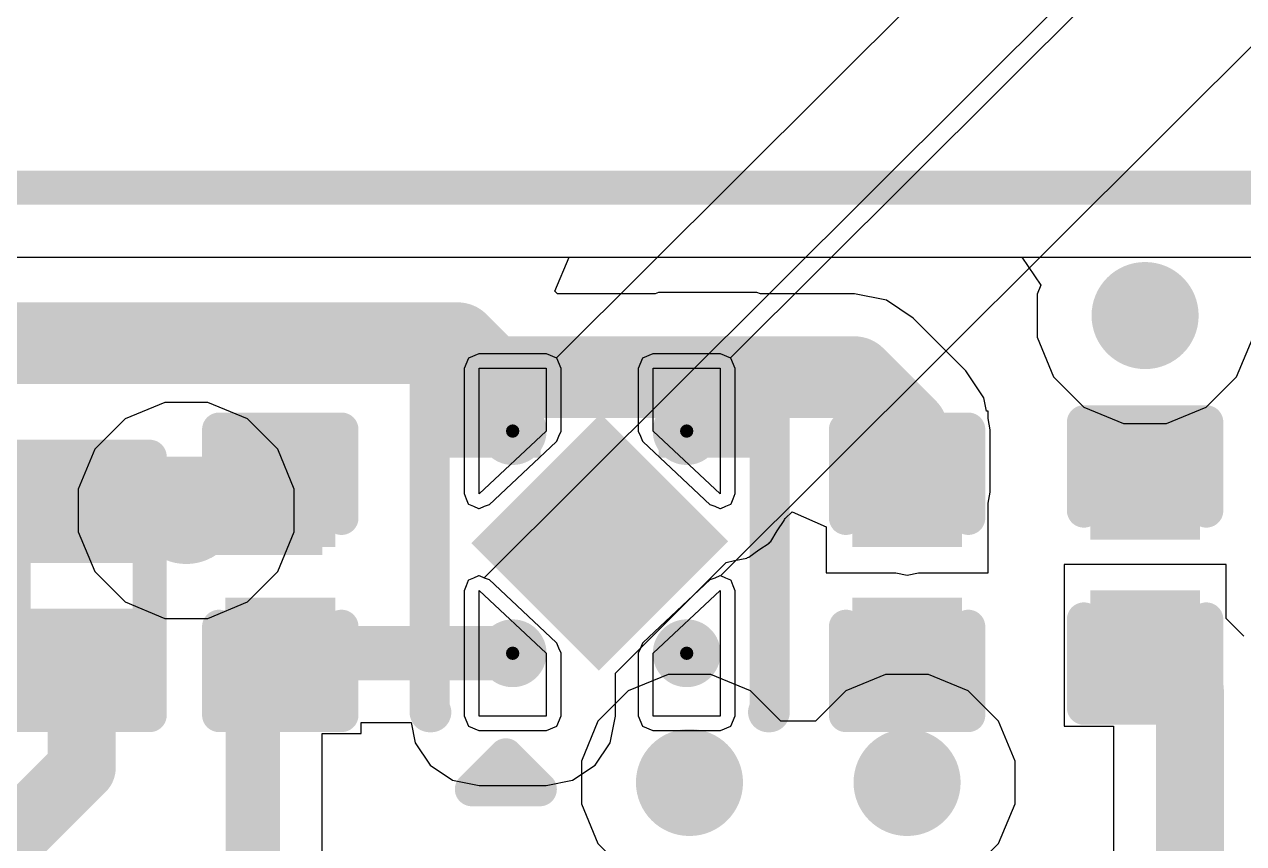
# Model space of a CAD drawing. Header units: inches. Extents: x 0 to 5429, y 0 to 5429.
# Drawn here: x 10.952 to 15.506, y 28.55 to 31.61 of the extents above; entities that cross this region are included whole.
import ezdxf

# ---------------------------------------------------------------- set-up
doc = ezdxf.new("R2010")
doc.units = ezdxf.units.IN
for name, color, linetype in [('Board Outline', 216, 'Continuous'), ('Bottom Layer', 5, 'Continuous'), ('Ground', 16, 'Continuous'), ('Power', 76, 'Continuous'), ('Top Layer', 1, 'Continuous'), ('Top Overlay', 2, 'Continuous'), ('Top Paste', 8, 'Continuous'), ('Top Solder', 216, 'Continuous'), ('Via Holes', 16, 'Continuous')]:
    doc.layers.add(name, color=color, linetype=linetype)

# ---------------------------------------------------------------- blocks, each defined once
blk = doc.blocks.new('USPQ_4B04_1_1__21')
at = {"layer": 'Top Layer'}
h = blk.add_hatch(color=1, dxfattribs=at)
edge = h.paths.add_edge_path()
edge.add_arc((-0.415, 0.325), 0.025, 0, 360)
blk.add_hatch(color=1, dxfattribs=at).paths.add_polyline_path([(-0.0035, 0.3358), (0.3359, -0.0037), (0.0035, -0.336), (-0.3359, 0.0034)])
h = blk.add_hatch(color=1, dxfattribs=at)
edge = h.paths.add_edge_path()
edge.add_arc((0.415, 0.325), 0.025, 0, 360)
h = blk.add_hatch(color=1, dxfattribs=at)
edge = h.paths.add_edge_path()
edge.add_arc((-0.415, -0.325), 0.025, 0, 360)
h = blk.add_hatch(color=1, dxfattribs=at)
edge = h.paths.add_edge_path()
edge.add_arc((0.415, -0.325), 0.025, 0, 360)
at = {"layer": 'Top Paste'}
h = blk.add_hatch(color=8, dxfattribs=at)
edge = h.paths.add_edge_path()
edge.add_arc((-0.415, 0.325), 0.025, 0, 360)
blk.add_hatch(color=8, dxfattribs=at).paths.add_polyline_path([(-0.0035, 0.3358), (0.3359, -0.0037), (0.0035, -0.336), (-0.3359, 0.0034)])
h = blk.add_hatch(color=8, dxfattribs=at)
edge = h.paths.add_edge_path()
edge.add_arc((0.415, 0.325), 0.025, 0, 360)
h = blk.add_hatch(color=8, dxfattribs=at)
edge = h.paths.add_edge_path()
edge.add_arc((-0.415, -0.325), 0.025, 0, 360)
h = blk.add_hatch(color=8, dxfattribs=at)
edge = h.paths.add_edge_path()
edge.add_arc((0.415, -0.325), 0.025, 0, 360)
at = {"layer": 'Top Solder'}
blk.add_hatch(color=216, dxfattribs=at).paths.add_polyline_path([(-0.0035, 0.4794), (0.4796, -0.0037), (0.0035, -0.4797), (-0.4796, 0.0034)])
h = blk.add_hatch(color=216, dxfattribs=at)
edge = h.paths.add_edge_path()
edge.add_arc((-0.415, 0.325), 0.1266, 0, 360)
h = blk.add_hatch(color=216, dxfattribs=at)
edge = h.paths.add_edge_path()
edge.add_arc((0.415, 0.325), 0.1266, 0, 360)
h = blk.add_hatch(color=216, dxfattribs=at)
edge = h.paths.add_edge_path()
edge.add_arc((-0.415, -0.325), 0.1266, 0, 360)
h = blk.add_hatch(color=216, dxfattribs=at)
edge = h.paths.add_edge_path()
edge.add_arc((0.415, -0.325), 0.1266, 0, 360)
at = {"layer": 'Top Layer'}
for p, q in [((-0.65, 0.2), (-0.65, 0.45)), ((-0.65, 0.45), (-0.18, 0.45)), ((-0.18, 0.45), (-0.415, 0.2)), ((-0.18, 0.45), (-0.18, 0.45)), ((0.415, 0.2), (0.18, 0.45)), ((0.18, 0.45), (0.65, 0.45)), ((0.65, 0.45), (0.65, 0.2)), ((-0.415, 0.2), (-0.65, 0.2)), ((0.415, 0.2), (0.415, 0.2)), ((0.65, 0.2), (0.415, 0.2)), ((-0.65, -0.45), (-0.65, -0.2)), ((-0.65, -0.2), (-0.415, -0.2)), ((-0.415, -0.2), (-0.415, -0.2)), ((-0.415, -0.2), (-0.18, -0.45)), ((0.18, -0.45), (0.415, -0.2)), ((0.415, -0.2), (0.65, -0.2)), ((0.65, -0.2), (0.65, -0.45)), ((-0.18, -0.45), (-0.65, -0.45)), ((0.18, -0.45), (0.18, -0.45)), ((0.65, -0.45), (0.18, -0.45))]:
    blk.add_line(p, q, dxfattribs=at)
at = {"layer": 'Top Overlay'}
for points, const_width in [([(-0.635, 0.635), (0.635, 0.635)], 0.15), ([(-0.635, 0.635), (-0.635, 0.6291)], 0.15), ([(0.635, 0.635), (0.635, 0.6291)], 0.15), ([(-0.923, 0.4774), (-0.923, 0.2234)], 0.127), ([(-0.923, 0.4774), (-0.796, 0.3504)], 0.127), ([(-0.796, 0.3504), (-0.923, 0.2234)], 0.127), ([(-0.635, -0.6292), (-0.635, -0.635)], 0.15), ([(-0.635, -0.635), (-0.5, -0.635)], 0.15), ([(-0.5, -0.635), (0.5, -0.635)], 0.15), ([(0.5, -0.635), (0.635, -0.635)], 0.15), ([(0.635, -0.6292), (0.635, -0.635)], 0.15)]:
    blk.add_lwpolyline(points, dxfattribs=dict(at, const_width=const_width))
for points, const_width in [([(-0.6725, 0.635, 1), (-0.5975, 0.635, 1)], 0.075), ([(-0.6725, 0.635, 1), (-0.5975, 0.635, 1)], 0.075), ([(-0.6725, 0.6291, 1), (-0.5975, 0.6291, 1)], 0.075), ([(0.5975, 0.635, 1), (0.6725, 0.635, 1)], 0.075), ([(0.5975, 0.635, 1), (0.6725, 0.635, 1)], 0.075), ([(0.5975, 0.6291, 1), (0.6725, 0.6291, 1)], 0.075), ([(-0.9548, 0.4774, 1), (-0.8913, 0.4774, 1)], 0.0635), ([(-0.9548, 0.4774, 1), (-0.8913, 0.4774, 1)], 0.0635), ([(-0.8278, 0.3504, 1), (-0.7643, 0.3504, 1)], 0.0635), ([(-0.8278, 0.3504, 1), (-0.7643, 0.3504, 1)], 0.0635), ([(-0.9548, 0.2234, 1), (-0.8913, 0.2234, 1)], 0.0635), ([(-0.9548, 0.2234, 1), (-0.8913, 0.2234, 1)], 0.0635), ([(-0.6725, -0.6292, 1), (-0.5975, -0.6292, 1)], 0.075), ([(-0.6725, -0.635, 1), (-0.5975, -0.635, 1)], 0.075), ([(-0.6725, -0.635, 1), (-0.5975, -0.635, 1)], 0.075), ([(-0.5375, -0.635, 1), (-0.4625, -0.635, 1)], 0.075), ([(-0.5375, -0.635, 1), (-0.4625, -0.635, 1)], 0.075), ([(0.4625, -0.635, 1), (0.5375, -0.635, 1)], 0.075), ([(0.4625, -0.635, 1), (0.5375, -0.635, 1)], 0.075), ([(0.5975, -0.6292, 1), (0.6725, -0.6292, 1)], 0.075), ([(0.5975, -0.635, 1), (0.6725, -0.635, 1)], 0.075), ([(0.5975, -0.635, 1), (0.6725, -0.635, 1)], 0.075)]:
    blk.add_lwpolyline(points, format="xyb", close=True, dxfattribs=dict(at, const_width=const_width))
at = {"layer": 'Top Solder'}
for p, q in [((-0.6889, 0.4889), (-0.65, 0.505)), ((-0.65, 0.505), (-0.18, 0.505)), ((-0.18, 0.505), (-0.1613, 0.4972)), ((0.1612, 0.4972), (0.18, 0.505)), ((0.18, 0.505), (0.65, 0.505)), ((0.65, 0.505), (0.6888, 0.4889)), ((-0.705, 0.45), (-0.6889, 0.4889)), ((-0.1613, 0.4972), (-0.1424, 0.49)), ((-0.1424, 0.49), (-0.142, 0.4892)), ((-0.142, 0.4892), (-0.1412, 0.4889)), ((-0.1412, 0.4889), (-0.1334, 0.4701)), ((-0.1334, 0.4701), (-0.1251, 0.4517)), ((0.125, 0.4517), (0.1333, 0.4701)), ((0.1333, 0.4701), (0.1411, 0.4889)), ((0.1411, 0.4889), (0.1419, 0.4892)), ((0.1419, 0.4892), (0.1423, 0.49)), ((0.1423, 0.49), (0.1612, 0.4972)), ((0.6888, 0.4889), (0.7049, 0.45)), ((-0.705, 0.2), (-0.705, 0.45)), ((-0.14, 0.4123), (-0.375, 0.1623)), ((-0.1328, 0.4313), (-0.14, 0.4123)), ((-0.125, 0.45), (-0.1328, 0.4313)), ((-0.1328, 0.4313), (5399.5326, -5416.1073)), ((-0.1251, 0.4517), (-0.1254, 0.4508)), ((-0.1254, 0.4508), (-0.125, 0.45)), ((0.1253, 0.4508), (0.125, 0.4517)), ((0.125, 0.45), (0.1253, 0.4508)), ((0.1327, 0.4313), (0.125, 0.45)), ((0.1399, 0.4123), (0.1327, 0.4313)), ((0.3749, 0.1623), (0.1399, 0.4123)), ((0.7049, 0.45), (0.7049, 0.2)), ((-0.6889, 0.1611), (-0.705, 0.2)), ((0.7049, 0.2), (0.6888, 0.1611)), ((-0.65, 0.145), (-0.6889, 0.1611)), ((-0.415, 0.145), (-0.65, 0.145)), ((-0.4142, 0.1454), (-0.415, 0.145)), ((-0.4133, 0.145), (-0.4142, 0.1454)), ((-0.3949, 0.1534), (-0.4133, 0.145)), ((-0.3762, 0.1611), (-0.3949, 0.1534)), ((-0.3758, 0.162), (-0.3762, 0.1611)), ((-0.375, 0.1623), (-0.3758, 0.162)), ((0.3757, 0.162), (0.3749, 0.1623)), ((0.3761, 0.1611), (0.3757, 0.162)), ((0.3948, 0.1534), (0.3761, 0.1611)), ((0.4133, 0.145), (0.3948, 0.1534)), ((0.4141, 0.1454), (0.4133, 0.145)), ((0.415, 0.145), (0.4141, 0.1454)), ((0.65, 0.145), (0.415, 0.145)), ((0.6888, 0.1611), (0.65, 0.145)), ((0.6888, 0.1611), (5399.5326, -5416.1073)), ((-0.705, -0.2), (-0.6889, -0.1611)), ((-0.6889, -0.1611), (-0.65, -0.145)), ((-0.65, -0.145), (-0.415, -0.145)), ((-0.415, -0.145), (-0.4142, -0.1454)), ((-0.4142, -0.1454), (-0.4133, -0.1451)), ((-0.4133, -0.1451), (-0.3949, -0.1534)), ((-0.3949, -0.1534), (-0.3762, -0.1611)), ((-0.3762, -0.1611), (-0.3758, -0.162)), ((-0.3758, -0.162), (-0.375, -0.1624)), ((-0.375, -0.1624), (-0.14, -0.4123)), ((0.1399, -0.4124), (0.3749, -0.1624)), ((0.3749, -0.1624), (0.3757, -0.162)), ((0.3757, -0.162), (0.3761, -0.1611)), ((0.3761, -0.1611), (0.3948, -0.1534)), ((0.3948, -0.1534), (0.4133, -0.1451)), ((0.4133, -0.1451), (0.4141, -0.1454)), ((0.4141, -0.1454), (0.415, -0.145)), ((0.415, -0.145), (0.65, -0.145)), ((0.65, -0.145), (0.6888, -0.1611)), ((0.6888, -0.1611), (0.7049, -0.2)), ((-0.705, -0.45), (-0.705, -0.2)), ((0.7049, -0.2), (0.7049, -0.45)), ((-0.6889, -0.4889), (-0.705, -0.45)), ((-0.14, -0.4123), (-0.1328, -0.4313)), ((-0.1251, -0.4517), (-0.1334, -0.4702)), ((-0.1328, -0.4313), (-0.125, -0.45)), ((-0.125, -0.45), (-0.1254, -0.4509)), ((-0.1254, -0.4509), (-0.1251, -0.4517)), ((-0.1254, -0.4509), (5399.5326, -5416.1073)), ((0.125, -0.45), (0.1327, -0.4313)), ((0.1253, -0.4509), (0.125, -0.45)), ((0.125, -0.4517), (0.1253, -0.4509)), ((0.1333, -0.4702), (0.125, -0.4517)), ((0.1327, -0.4313), (0.1399, -0.4124)), ((0.7049, -0.45), (0.6888, -0.4889)), ((-0.65, -0.505), (-0.6889, -0.4889)), ((-0.1613, -0.4972), (-0.18, -0.505)), ((-0.1424, -0.4901), (-0.1613, -0.4972)), ((-0.142, -0.4892), (-0.1424, -0.4901)), ((-0.1412, -0.4889), (-0.142, -0.4892)), ((-0.1334, -0.4702), (-0.1412, -0.4889)), ((0.1411, -0.4889), (0.1333, -0.4702)), ((0.1419, -0.4892), (0.1411, -0.4889)), ((0.1423, -0.4901), (0.1419, -0.4892)), ((0.1612, -0.4972), (0.1423, -0.4901)), ((0.18, -0.505), (0.1612, -0.4972)), ((0.6888, -0.4889), (0.65, -0.505)), ((0.6888, -0.4889), (5399.5326, -5416.1073)), ((-0.18, -0.505), (-0.65, -0.505)), ((0.65, -0.505), (0.18, -0.505))]:
    blk.add_line(p, q, dxfattribs=at)
blk = doc.blocks.new('R___0201_42')
at = {"layer": 'Top Layer'}
for points in [[(-0.41, 0.185), (-0.14, 0.185), (-0.14, -0.185), (-0.41, -0.185)], [(0.14, 0.185), (0.41, 0.185), (0.41, -0.185), (0.14, -0.185)]]:
    blk.add_hatch(color=1, dxfattribs=at).paths.add_polyline_path(points)
at = {"layer": 'Top Paste'}
for points in [[(-0.41, 0.185), (-0.14, 0.185), (-0.14, -0.185), (-0.41, -0.185)], [(0.14, 0.185), (0.41, 0.185), (0.41, -0.185), (0.14, -0.185)]]:
    blk.add_hatch(color=8, dxfattribs=at).paths.add_polyline_path(points)
at = {"layer": 'Top Solder'}
for points in [[(-0.465, 0.24), (-0.085, 0.24), (-0.085, -0.24), (-0.465, -0.24)], [(0.085, 0.24), (0.465, 0.24), (0.465, -0.24), (0.085, -0.24)]]:
    blk.add_hatch(color=216, dxfattribs=at).paths.add_polyline_path(points)
at = {"layer": 'Top Overlay', "const_width": 0.127}
for points in [[(-0.4826, 0.254), (0.4826, 0.254)], [(-0.4826, 0.254), (-0.4826, -0.254)], [(0.4826, 0.254), (0.4826, -0.254)], [(-0.4826, -0.254), (0.4826, -0.254)]]:
    blk.add_lwpolyline(points, dxfattribs=at)
at = {"layer": 'Top Overlay', "const_width": 0.0635}
for points in [[(-0.5143, 0.254, 1), (-0.4508, 0.254, 1)], [(-0.5143, 0.254, 1), (-0.4508, 0.254, 1)], [(0.4508, 0.254, 1), (0.5143, 0.254, 1)], [(0.4508, 0.254, 1), (0.5143, 0.254, 1)], [(-0.5143, -0.254, 1), (-0.4508, -0.254, 1)], [(-0.5143, -0.254, 1), (-0.4508, -0.254, 1)], [(0.4508, -0.254, 1), (0.5143, -0.254, 1)], [(0.4508, -0.254, 1), (0.5143, -0.254, 1)]]:
    blk.add_lwpolyline(points, format="xyb", close=True, dxfattribs=at)
blk = doc.blocks.new('C___0201_54')
at = {"layer": 'Top Layer'}
for points in [[(-0.45, 0.15), (-0.15, 0.15), (-0.15, -0.15), (-0.45, -0.15)], [(0.15, 0.15), (0.45, 0.15), (0.45, -0.15), (0.15, -0.15)]]:
    blk.add_hatch(color=1, dxfattribs=at).paths.add_polyline_path(points)
at = {"layer": 'Top Paste'}
for points in [[(-0.45, 0.15), (-0.15, 0.15), (-0.15, -0.15), (-0.45, -0.15)], [(0.15, 0.15), (0.45, 0.15), (0.45, -0.15), (0.15, -0.15)]]:
    blk.add_hatch(color=8, dxfattribs=at).paths.add_polyline_path(points)
at = {"layer": 'Top Solder'}
for points in [[(-0.505, 0.205), (-0.095, 0.205), (-0.095, -0.205), (-0.505, -0.205)], [(0.095, 0.205), (0.505, 0.205), (0.505, -0.205), (0.095, -0.205)]]:
    blk.add_hatch(color=216, dxfattribs=at).paths.add_polyline_path(points)
at = {"layer": 'Top Overlay', "const_width": 0.127}
for points in [[(-0.5334, 0.2286), (-0.2032, 0.2286)], [(-0.5334, 0.2286), (-0.5334, -0.2286)], [(0.2032, 0.2286), (0.5334, 0.2286)], [(0.5334, 0.2286), (0.5334, -0.2286)], [(-0.5334, -0.2286), (-0.2032, -0.2286)], [(0.2032, -0.2286), (0.5334, -0.2286)]]:
    blk.add_lwpolyline(points, dxfattribs=at)
at = {"layer": 'Top Overlay', "const_width": 0.0635}
for points in [[(-0.5651, 0.2286, 1), (-0.5016, 0.2286, 1)], [(-0.5651, 0.2286, 1), (-0.5016, 0.2286, 1)], [(-0.2349, 0.2286, 1), (-0.1714, 0.2286, 1)], [(0.1714, 0.2286, 1), (0.2349, 0.2286, 1)], [(0.5016, 0.2286, 1), (0.5651, 0.2286, 1)], [(0.5016, 0.2286, 1), (0.5651, 0.2286, 1)], [(-0.5651, -0.2286, 1), (-0.5016, -0.2286, 1)], [(-0.5651, -0.2286, 1), (-0.5016, -0.2286, 1)], [(-0.2349, -0.2286, 1), (-0.1714, -0.2286, 1)], [(0.1714, -0.2286, 1), (0.2349, -0.2286, 1)], [(0.5016, -0.2286, 1), (0.5651, -0.2286, 1)], [(0.5016, -0.2286, 1), (0.5651, -0.2286, 1)]]:
    blk.add_lwpolyline(points, format="xyb", close=True, dxfattribs=at)
blk = doc.blocks.new('CAP_0201_57')
at = {"layer": 'Top Layer'}
for points in [[(-0.45, 0.15), (-0.15, 0.15), (-0.15, -0.15), (-0.45, -0.15)], [(0.15, 0.15), (0.45, 0.15), (0.45, -0.15), (0.15, -0.15)]]:
    blk.add_hatch(color=1, dxfattribs=at).paths.add_polyline_path(points)
at = {"layer": 'Top Paste'}
for points in [[(-0.45, 0.15), (-0.15, 0.15), (-0.15, -0.15), (-0.45, -0.15)], [(0.15, 0.15), (0.45, 0.15), (0.45, -0.15), (0.15, -0.15)]]:
    blk.add_hatch(color=8, dxfattribs=at).paths.add_polyline_path(points)
at = {"layer": 'Top Solder'}
for points in [[(-0.505, 0.205), (-0.095, 0.205), (-0.095, -0.205), (-0.505, -0.205)], [(0.095, 0.205), (0.505, 0.205), (0.505, -0.205), (0.095, -0.205)]]:
    blk.add_hatch(color=216, dxfattribs=at).paths.add_polyline_path(points)
at = {"layer": 'Top Overlay', "const_width": 0.127}
for points in [[(-0.5334, -0.2286), (-0.5334, 0.2286)], [(-0.2032, 0.2286), (-0.5334, 0.2286)], [(0.5334, 0.2286), (0.2032, 0.2286)], [(0.5334, -0.2286), (0.5334, 0.2286)], [(-0.2032, -0.2286), (-0.5334, -0.2286)], [(0.5334, -0.2286), (0.2032, -0.2286)]]:
    blk.add_lwpolyline(points, dxfattribs=at)
at = {"layer": 'Top Overlay', "const_width": 0.0635}
for points in [[(-0.5651, 0.2286, 1), (-0.5016, 0.2286, 1)], [(-0.5651, 0.2286, 1), (-0.5016, 0.2286, 1)], [(-0.2349, 0.2286, 1), (-0.1714, 0.2286, 1)], [(0.1714, 0.2286, 1), (0.2349, 0.2286, 1)], [(0.5016, 0.2286, 1), (0.5651, 0.2286, 1)], [(0.5016, 0.2286, 1), (0.5651, 0.2286, 1)], [(-0.5651, -0.2286, 1), (-0.5016, -0.2286, 1)], [(-0.5651, -0.2286, 1), (-0.5016, -0.2286, 1)], [(-0.2349, -0.2286, 1), (-0.1714, -0.2286, 1)], [(0.1714, -0.2286, 1), (0.2349, -0.2286, 1)], [(0.5016, -0.2286, 1), (0.5651, -0.2286, 1)], [(0.5016, -0.2286, 1), (0.5651, -0.2286, 1)]]:
    blk.add_lwpolyline(points, format="xyb", close=True, dxfattribs=at)
blk = doc.blocks.new('CAP_0201_58')
at = {"layer": 'Top Layer'}
for points in [[(-0.45, 0.15), (-0.15, 0.15), (-0.15, -0.15), (-0.45, -0.15)], [(0.15, 0.15), (0.45, 0.15), (0.45, -0.15), (0.15, -0.15)]]:
    blk.add_hatch(color=1, dxfattribs=at).paths.add_polyline_path(points)
at = {"layer": 'Top Paste'}
for points in [[(-0.45, 0.15), (-0.15, 0.15), (-0.15, -0.15), (-0.45, -0.15)], [(0.15, 0.15), (0.45, 0.15), (0.45, -0.15), (0.15, -0.15)]]:
    blk.add_hatch(color=8, dxfattribs=at).paths.add_polyline_path(points)
at = {"layer": 'Top Solder'}
for points in [[(-0.505, 0.205), (-0.095, 0.205), (-0.095, -0.205), (-0.505, -0.205)], [(0.095, 0.205), (0.505, 0.205), (0.505, -0.205), (0.095, -0.205)]]:
    blk.add_hatch(color=216, dxfattribs=at).paths.add_polyline_path(points)
at = {"layer": 'Top Overlay', "const_width": 0.127}
for points in [[(-0.5334, 0.2286), (-0.5334, -0.2286)], [(-0.5334, 0.2286), (-0.2032, 0.2286)], [(0.2032, 0.2286), (0.5334, 0.2286)], [(0.5334, 0.2286), (0.5334, -0.2286)], [(-0.5334, -0.2286), (-0.2032, -0.2286)], [(0.2032, -0.2286), (0.5334, -0.2286)]]:
    blk.add_lwpolyline(points, dxfattribs=at)
at = {"layer": 'Top Overlay', "const_width": 0.0635}
for points in [[(-0.5651, 0.2286, 1), (-0.5016, 0.2286, 1)], [(-0.5651, 0.2286, 1), (-0.5016, 0.2286, 1)], [(-0.2349, 0.2286, 1), (-0.1714, 0.2286, 1)], [(0.1714, 0.2286, 1), (0.2349, 0.2286, 1)], [(0.5016, 0.2286, 1), (0.5651, 0.2286, 1)], [(0.5016, 0.2286, 1), (0.5651, 0.2286, 1)], [(-0.5651, -0.2286, 1), (-0.5016, -0.2286, 1)], [(-0.5651, -0.2286, 1), (-0.5016, -0.2286, 1)], [(-0.2349, -0.2286, 1), (-0.1714, -0.2286, 1)], [(0.1714, -0.2286, 1), (0.2349, -0.2286, 1)], [(0.5016, -0.2286, 1), (0.5651, -0.2286, 1)], [(0.5016, -0.2286, 1), (0.5651, -0.2286, 1)]]:
    blk.add_lwpolyline(points, format="xyb", close=True, dxfattribs=at)

msp = doc.modelspace()

# ---------------------------------------------------------------- hatches: boundary and pattern name
at = {"layer": 'Bottom Layer'}
h = msp.add_hatch(color=5, dxfattribs=at)
edge = h.paths.add_edge_path()
edge.add_arc((15.1384, 30.5223), 0.2, 0, 360)
h = msp.add_hatch(color=5, dxfattribs=at)
edge = h.paths.add_edge_path()
edge.add_arc((11.557, 29.7942), 0.2, 0, 360)
h = msp.add_hatch(color=5, dxfattribs=at)
edge = h.paths.add_edge_path()
edge.add_arc((13.4366, 28.7782), 0.2, 0, 360)
h = msp.add_hatch(color=5, dxfattribs=at)
edge = h.paths.add_edge_path()
edge.add_arc((14.2494, 28.7782), 0.2, 0, 360)
at = {"layer": 'Ground'}
h = msp.add_hatch(color=16, dxfattribs=at)
edge = h.paths.add_edge_path()
edge.add_arc((15.1384, 30.5223), 0.2, 0, 360)
h = msp.add_hatch(color=16, dxfattribs=at)
edge = h.paths.add_edge_path()
edge.add_arc((11.557, 29.7942), 0.2, 0, 360)
h = msp.add_hatch(color=16, dxfattribs=at)
edge = h.paths.add_edge_path()
edge.add_arc((13.4366, 28.7782), 0.2, 0, 360)
h = msp.add_hatch(color=16, dxfattribs=at)
edge = h.paths.add_edge_path()
edge.add_arc((14.2494, 28.7782), 0.2, 0, 360)
at = {"layer": 'Power'}
h = msp.add_hatch(color=76, dxfattribs=at)
edge = h.paths.add_edge_path()
edge.add_arc((15.1384, 30.5223), 0.2, 0, 360)
h = msp.add_hatch(color=76, dxfattribs=at)
edge = h.paths.add_edge_path()
edge.add_arc((11.557, 29.7942), 0.2, 0, 360)
h = msp.add_hatch(color=76, dxfattribs=at)
edge = h.paths.add_edge_path()
edge.add_arc((13.4366, 28.7782), 0.2, 0, 360)
h = msp.add_hatch(color=76, dxfattribs=at)
edge = h.paths.add_edge_path()
edge.add_arc((14.2494, 28.7782), 0.2, 0, 360)
at = {"layer": 'Top Layer'}
h = msp.add_hatch(color=1, dxfattribs=at)
edge = h.paths.add_edge_path()
edge.add_arc((15.1384, 30.5223), 0.2, 0, 360)
for points in [[(12.5137, 29.9911), (12.8814, 29.9911), (12.8814, 30.4436), (12.5137, 30.4436)], [(13.6887, 30.4436), (13.321, 30.4436), (13.321, 29.9911), (13.6887, 29.9911)], [(10.9832, 29.6282), (12.065, 29.6282), (12.065, 29.9958), (10.9832, 29.9958)]]:
    msp.add_hatch(color=1, dxfattribs=at).paths.add_polyline_path(points)
h = msp.add_hatch(color=1, dxfattribs=at)
edge = h.paths.add_edge_path()
edge.add_arc((11.557, 29.7942), 0.2, 0, 360)
h = msp.add_hatch(color=1, dxfattribs=at)
edge = h.paths.add_edge_path()
edge.add_arc((13.4366, 28.7782), 0.2, 0, 360)
h = msp.add_hatch(color=1, dxfattribs=at)
edge = h.paths.add_edge_path()
edge.add_arc((14.2494, 28.7782), 0.2, 0, 360)
at = {"layer": 'Via Holes'}
h = msp.add_hatch(color=7, dxfattribs=at)
edge = h.paths.add_edge_path()
edge.add_arc((15.1384, 30.5223), 0.1, 0, 360)
h = msp.add_hatch(color=7, dxfattribs=at)
edge = h.paths.add_edge_path()
edge.add_arc((11.557, 29.7942), 0.1, 0, 360)
h = msp.add_hatch(color=7, dxfattribs=at)
edge = h.paths.add_edge_path()
edge.add_arc((13.4366, 28.7782), 0.1, 0, 360)
h = msp.add_hatch(color=7, dxfattribs=at)
edge = h.paths.add_edge_path()
edge.add_arc((14.2494, 28.7782), 0.1, 0, 360)

# ---------------------------------------------------------------- linework, layer by layer
at = {"layer": 'Board Outline', "const_width": 0.127}
msp.add_lwpolyline([(2, 31), (23, 31)], dxfattribs=at)
at = {"layer": 'Bottom Layer'}
msp.add_line((10.8784, 30.741), (23.1715, 30.741), dxfattribs=at)
at = {"layer": 'Ground'}
msp.add_line((10.8784, 30.741), (23.1715, 30.741), dxfattribs=at)
at = {"layer": 'Power'}
for p, q in [((10.8784, 30.741), (14.6783, 30.741)), ((14.6783, 30.741), (14.7488, 30.6354)), ((14.7488, 30.6354), (14.7352, 30.6025)), ((14.7352, 30.6025), (14.7352, 30.4421)), ((14.7352, 30.4421), (14.7966, 30.2939)), ((15.4802, 30.2939), (15.5416, 30.4421)), ((14.7966, 30.2939), (14.91, 30.1805)), ((15.3668, 30.1805), (15.4802, 30.2939)), ((11.4768, 30.1974), (11.3286, 30.136)), ((11.6372, 30.1974), (11.4768, 30.1974)), ((11.7854, 30.136), (11.6372, 30.1974)), ((14.91, 30.1805), (15.0582, 30.1191)), ((15.2186, 30.1191), (15.3668, 30.1805)), ((11.3286, 30.136), (11.2152, 30.0226)), ((11.8988, 30.0226), (11.7854, 30.136)), ((15.0582, 30.1191), (15.2186, 30.1191)), ((11.2152, 30.0226), (11.1538, 29.8744)), ((11.9602, 29.8744), (11.8988, 30.0226)), ((11.1538, 29.8744), (11.1538, 29.714)), ((11.9602, 29.714), (11.9602, 29.8744)), ((11.1538, 29.714), (11.2152, 29.5658)), ((11.8988, 29.5658), (11.9602, 29.714)), ((11.2152, 29.5658), (11.3286, 29.4524)), ((11.7854, 29.4524), (11.8988, 29.5658)), ((11.3286, 29.4524), (11.4768, 29.391)), ((11.6372, 29.391), (11.7854, 29.4524)), ((11.4768, 29.391), (11.6372, 29.391)), ((13.3564, 29.1814), (13.2082, 29.12)), ((13.5168, 29.1814), (13.3564, 29.1814)), ((13.665, 29.12), (13.5168, 29.1814)), ((14.1692, 29.1814), (14.021, 29.12)), ((14.3296, 29.1814), (14.1692, 29.1814)), ((14.4778, 29.12), (14.3296, 29.1814)), ((13.2082, 29.12), (13.0948, 29.0066)), ((13.7784, 29.0066), (13.665, 29.12)), ((14.021, 29.12), (13.9076, 29.0066)), ((14.5912, 29.0066), (14.4778, 29.12)), ((13.0948, 29.0066), (13.0334, 28.8584)), ((13.9076, 29.0066), (13.7784, 29.0066)), ((14.6526, 28.8584), (14.5912, 29.0066)), ((13.0334, 28.8584), (13.0334, 28.698)), ((14.6526, 28.698), (14.6526, 28.8584)), ((13.0334, 28.698), (13.0948, 28.5498)), ((14.5912, 28.5498), (14.6526, 28.698)), ((13.0948, 28.5498), (13.2082, 28.4364)), ((14.4778, 28.4364), (14.5912, 28.5498))]:
    msp.add_line(p, q, dxfattribs=at)
at = {"layer": 'Top Layer'}
for p, q in [((12.9337, 30.614), (12.9872, 30.7409)), ((12.9872, 30.7409), (12.9874, 30.741)), ((12.9874, 30.741), (15.6145, 30.741)), ((12.9442, 30.6032), (12.9337, 30.614)), ((13.3081, 30.6032), (12.9442, 30.6032)), ((13.321, 30.6085), (13.3081, 30.6032)), ((13.6887, 30.6085), (13.321, 30.6085)), ((13.7017, 30.6032), (13.6887, 30.6085)), ((14.053, 30.6032), (13.7017, 30.6032)), ((14.1719, 30.5795), (14.053, 30.6032)), ((14.2727, 30.5122), (14.1719, 30.5795)), ((14.4692, 30.3158), (14.2727, 30.5122)), ((14.5365, 30.2149), (14.4692, 30.3158)), ((14.5463, 30.1656), (14.5365, 30.2149)), ((14.5518, 30.1656), (14.5463, 30.1656)), ((14.5518, 30.1381), (14.5518, 30.1656)), ((14.5602, 30.096), (14.5518, 30.1381)), ((14.5602, 29.8632), (14.5602, 30.096)), ((14.5518, 29.8211), (14.5602, 29.8632)), ((13.7934, 29.7641), (13.82, 29.7889)), ((13.82, 29.7889), (13.947, 29.7336)), ((14.5518, 29.5608), (14.5518, 29.8211)), ((13.7646, 29.7179), (13.7905, 29.7567)), ((13.7905, 29.7567), (13.7913, 29.7607)), ((13.7913, 29.7607), (13.7934, 29.7641)), ((13.7399, 29.6784), (13.7646, 29.7179)), ((13.947, 29.7336), (13.947, 29.5608)), ((13.6577, 29.6197), (13.6956, 29.6468)), ((13.6956, 29.6468), (13.7343, 29.6727)), ((13.7343, 29.6727), (13.7366, 29.6761)), ((13.7366, 29.6761), (13.7399, 29.6784)), ((13.1602, 29.1868), (13.5736, 29.6003)), ((13.5736, 29.6003), (13.6046, 29.6074)), ((13.6046, 29.6074), (13.6503, 29.6165)), ((13.6503, 29.6165), (13.6537, 29.6188)), ((13.6537, 29.6188), (13.6577, 29.6197)), ((13.947, 29.5608), (14.2073, 29.5608)), ((14.2073, 29.5608), (14.2494, 29.5525)), ((14.2494, 29.5525), (14.2915, 29.5608)), ((14.2915, 29.5608), (14.5518, 29.5608)), ((15.4408, 29.5929), (14.836, 29.5929)), ((14.836, 29.5929), (14.836, 28.9881)), ((15.4408, 29.3909), (15.4408, 29.5929)), ((15.507, 29.3247), (15.4408, 29.3909)), ((13.1602, 29.0258), (13.1602, 29.1868)), ((13.1405, 28.9267), (13.1602, 29.0258)), ((12.2107, 28.9608), (12.2107, 29.0018)), ((12.2107, 29.0018), (12.397, 29.0018)), ((12.397, 29.0018), (12.4119, 28.9267)), ((14.836, 28.9881), (15.0207, 28.9881)), ((15.0207, 28.9881), (15.0207, 28.431)), ((12.0646, 28.431), (12.0646, 28.9608)), ((12.0646, 28.9608), (12.2107, 28.9608)), ((12.4119, 28.9267), (12.4681, 28.8427)), ((13.0843, 28.8427), (13.1405, 28.9267)), ((12.4681, 28.8427), (12.5521, 28.7865)), ((13.0003, 28.7865), (13.0843, 28.8427)), ((12.5521, 28.7865), (12.6512, 28.7668)), ((12.9012, 28.7668), (13.0003, 28.7865)), ((12.6512, 28.7668), (12.9012, 28.7668))]:
    msp.add_line(p, q, dxfattribs=at)
for points, const_width in [([(10.464, 30.4193), (12.5707, 30.4193)], 0.3048), ([(12.5707, 30.4193), (12.6975, 30.2924)], 0.3048), ([(12.6975, 30.2924), (14.053, 30.2924)], 0.3048), ([(14.053, 30.2924), (14.2494, 30.096)], 0.3048), ([(14.2494, 29.8632), (14.2494, 30.096)], 0.3048), ([(15.1384, 29.2905), (15.3056, 29.1233)], 0.254), ([(11.1667, 28.8331), (11.1667, 29.2374)], 0.254), ([(11.8679, 29.2148), (11.9083, 29.2632)], 0.2032), ([(11.9083, 29.2632), (11.9107, 29.2608)], 0.2032), ([(11.9107, 29.2608), (12.7762, 29.2608)], 0.2032), ([(15.3056, 27.8786), (15.3056, 29.1233)], 0.254), ([(11.8056, 29.0153), (11.8056, 28.177)], 0.2032), ([(10.8056, 28.472), (11.1667, 28.8331)], 0.254)]:
    msp.add_lwpolyline(points, dxfattribs=dict(at, const_width=const_width))
for points, const_width in [([(12.4945, 30.4193, 1), (12.6469, 30.4193, 1)], 0.1524), ([(12.4945, 30.4193, 1), (12.6469, 30.4193, 1)], 0.1524), ([(12.6213, 30.2924, 1), (12.7737, 30.2924, 1)], 0.1524), ([(12.6213, 30.2924, 1), (12.7737, 30.2924, 1)], 0.1524), ([(13.9768, 30.2924, 1), (14.1292, 30.2924, 1)], 0.1524), ([(13.9768, 30.2924, 1), (14.1292, 30.2924, 1)], 0.1524), ([(14.1732, 30.096, 1), (14.3256, 30.096, 1)], 0.1524), ([(14.1732, 30.096, 1), (14.3256, 30.096, 1)], 0.1524), ([(14.1732, 29.8632, 1), (14.3256, 29.8632, 1)], 0.1524), ([(15.0749, 29.2905, 1), (15.2019, 29.2905, 1)], 0.127), ([(11.1032, 29.2374, 1), (11.2302, 29.2374, 1)], 0.127), ([(11.8575, 29.2632, 1), (11.9591, 29.2632, 1)], 0.1016), ([(11.8575, 29.2632, 1), (11.9591, 29.2632, 1)], 0.1016), ([(11.8599, 29.2608, 1), (11.9615, 29.2608, 1)], 0.1016), ([(11.8599, 29.2608, 1), (11.9615, 29.2608, 1)], 0.1016), ([(12.7254, 29.2608, 1), (12.827, 29.2608, 1)], 0.1016), ([(11.8171, 29.2148, 1), (11.9187, 29.2148, 1)], 0.1016), ([(11.8171, 29.2148, 1), (11.9187, 29.2148, 1)], 0.1016), ([(15.2421, 29.1233, 1), (15.3691, 29.1233, 1)], 0.127), ([(15.2421, 29.1233, 1), (15.3691, 29.1233, 1)], 0.127), ([(11.7548, 29.0153, 1), (11.8564, 29.0153, 1)], 0.1016), ([(11.7548, 29.0153, 1), (11.8564, 29.0153, 1)], 0.1016), ([(11.1032, 28.8331, 1), (11.2302, 28.8331, 1)], 0.127), ([(11.1032, 28.8331, 1), (11.2302, 28.8331, 1)], 0.127)]:
    msp.add_lwpolyline(points, format="xyb", close=True, dxfattribs=dict(at, const_width=const_width))
at = {"layer": 'Top Layer', "const_width": 0.2032}
msp.add_lwpolyline([(11.8056, 29.0153, -0.152511), (11.8679, 29.2148)], format="xyb", dxfattribs=at)

# ---------------------------------------------------------------- block references
for name, p, rotation in [('USPQ_4B04_1_1__21', (13.1012, 29.6758), 90), ('CAP_0201_57', (11.9083, 29.5632), 270), ('CAP_0201_58', (14.2494, 29.5632), 90), ('C___0201_54', (15.1384, 29.5905), 90), ('R___0201_42', (11.1667, 29.5124), 90)]:
    msp.add_blockref(name, p, dxfattribs=dict(rotation=rotation))

doc.saveas('drawing.dxf')
